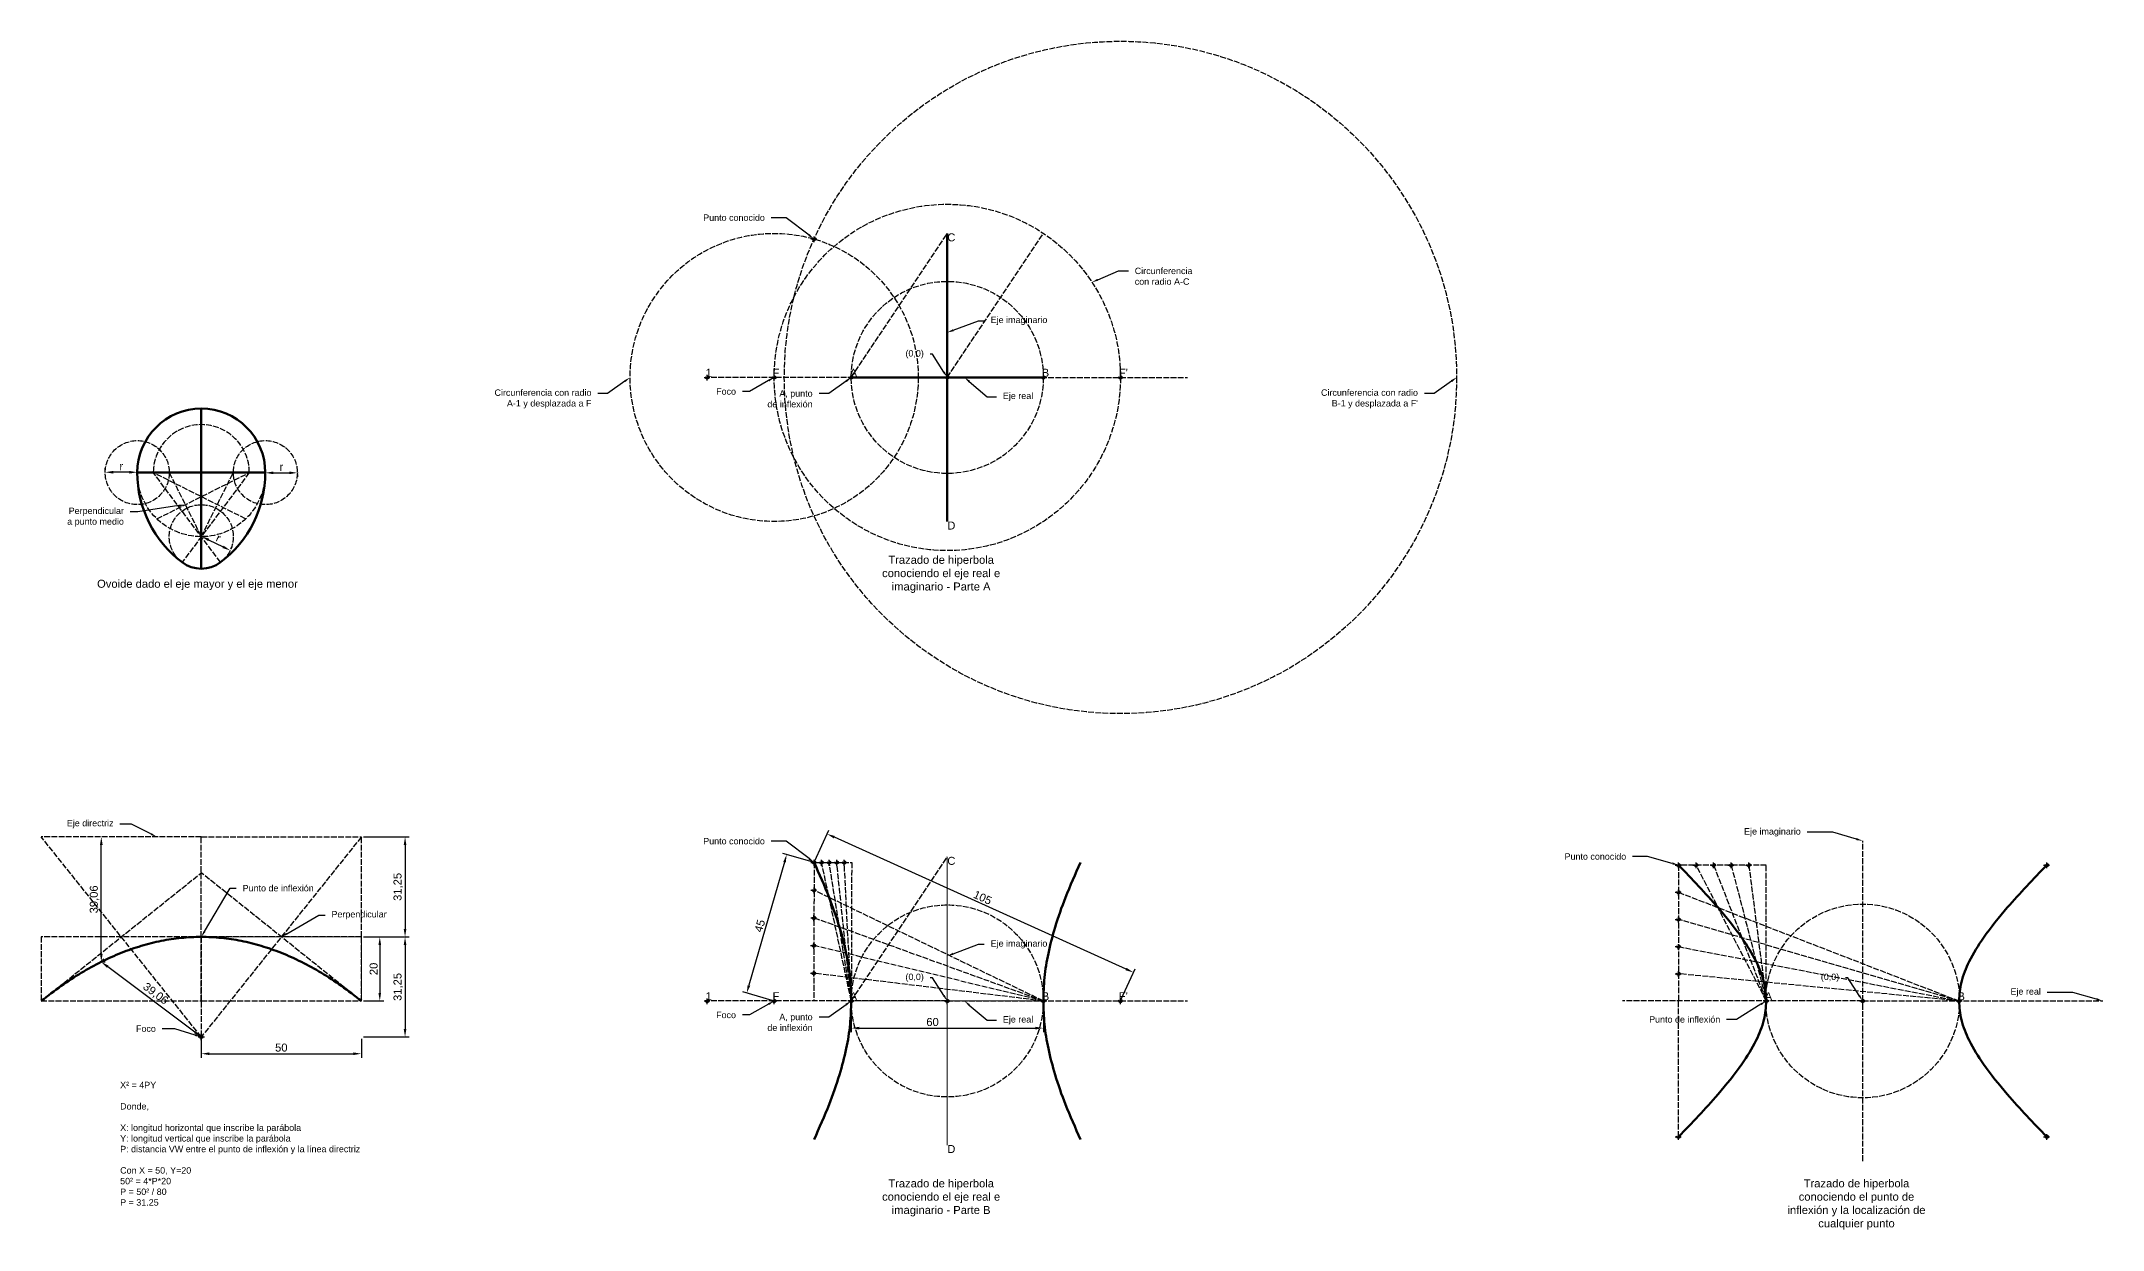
# Model space of a CAD drawing. Header units: millimetres. Extents: x 0 to 1270, y -338 to 350.
# Drawn here: x 626 to 1270, y -21 to 350 of the extents above; entities that cross this region are included whole.
import ezdxf
from ezdxf import colors
from ezdxf.entities.mleader import LeaderData, LeaderLine
from ezdxf.math import Vec2, Vec3

# ---------------------------------------------------------------- set-up
doc = ezdxf.new("R2010")
doc.units = ezdxf.units.MM
doc.header["$LTSCALE"] = 0.15
doc.header["$PDMODE"] = 34
doc.header["$PDSIZE"] = 1
doc.linetypes.add('ACAD_ISO02W100', pattern=[15, 12, -3])
doc.layers.add('0-Dimension', color=92, linetype='Continuous')
doc.layers.add('0-Sketch', color=2, linetype='ACAD_ISO02W100')
for name, color, linetype, lineweight in [('0-Grid', 254, 'Continuous', 15), ('0-Object', 7, 'Continuous', 50), ('0-Text', 4, 'Continuous', 20)]:
    doc.layers.add(name, color=color, linetype=linetype, lineweight=lineweight)
doc.layers.add('0-Hatch', color=251, linetype='Continuous', lineweight=0, transparency=0.5)
doc.styles.get("Standard").update_dxf_attribs({"font": 'arial.ttf'})
doc.dimstyles.new('ISO-25', dxfattribs={"dimtxt": 2.5, "dimasz": 2.5, "dimexe": 1.25, "dimexo": 0.625, "dimtad": 1, "dimtxsty": 'Standard', "dimcen": 2.5, "dimadec": 0, "dimazin": 0, "dimtfac": 1, "dimtmove": 0, "dimatfit": 3, "dimfxl": 1, "dimarcsym": 0})

# ---------------------------------------------------------------- blocks, each defined once
blk = doc.blocks.new('*D5')
at = {"layer": '0-Dimension', "color": 0, "lineweight": -2, "transparency": 16777216}
for p, q in [((695.59, 214.37), (695.59, 213.69)), ((698.09, 214.94), (703.09, 214.94)), ((705.59, 214.37), (705.59, 213.69))]:
    blk.add_line(p, q, dxfattribs=at)
at = {"layer": '0-Dimension', "color": 0, "transparency": 16777216}
for points in [[(698.09, 215.36), (698.09, 214.52), (695.59, 214.94)], [(703.09, 215.36), (703.09, 214.52), (705.59, 214.94)]]:
    blk.add_solid(points, dxfattribs=at)
at = {"layer": 'Defpoints', "color": 0, "transparency": 16777216}
for p in [(695.59, 215), (705.59, 215), (705.59, 214.94)]:
    blk.add_point(p, dxfattribs=at)
at = {"layer": '0-Dimension', "color": 0, "transparency": 16777216, "insert": (700.59, 216.81), "char_height": 2.5, "attachment_point": 5}
blk.add_mtext('r', dxfattribs=at)
blk = doc.blocks.new('*D6')
at = {"layer": '0-Dimension', "color": 0, "lineweight": -2, "transparency": 16777216}
for p, q in [((645.59, 215.62), (645.59, 216.37)), ((653.09, 215.12), (648.09, 215.12)), ((655.59, 215.62), (655.59, 216.37))]:
    blk.add_line(p, q, dxfattribs=at)
at = {"layer": '0-Dimension', "color": 0, "transparency": 16777216}
for points in [[(648.09, 215.54), (648.09, 214.7), (645.59, 215.12)], [(653.09, 215.54), (653.09, 214.7), (655.59, 215.12)]]:
    blk.add_solid(points, dxfattribs=at)
at = {"layer": 'Defpoints', "color": 0, "transparency": 16777216}
for p in [(645.59, 215.12), (645.59, 215), (655.59, 215)]:
    blk.add_point(p, dxfattribs=at)
at = {"layer": '0-Dimension', "color": 0, "transparency": 16777216, "insert": (650.59, 216.99), "char_height": 2.5, "attachment_point": 5}
blk.add_mtext('r', dxfattribs=at)
blk = doc.blocks.new('*D9')
at = {"layer": '0-Dimension', "color": 0, "lineweight": -2, "transparency": 16777216}
for p, q in [((726.21, 101.25), (740.49, 101.25)), ((739.24, 98.75), (739.24, 72.5)), ((726.21, 70), (740.49, 70))]:
    blk.add_line(p, q, dxfattribs=at)
at = {"layer": '0-Dimension', "color": 0, "transparency": 16777216}
for points in [[(738.82, 98.75), (739.65, 98.75), (739.24, 101.25)], [(738.82, 72.5), (739.65, 72.5), (739.24, 70)]]:
    blk.add_solid(points, dxfattribs=at)
at = {"layer": 'Defpoints', "color": 0, "transparency": 16777216}
for p in [(725.59, 101.25), (725.59, 70), (739.24, 70)]:
    blk.add_point(p, dxfattribs=at)
at = {"layer": '0-Dimension', "color": 0, "transparency": 16777216, "insert": (737.11, 85.62), "char_height": 2.5, "attachment_point": 5, "rotation": 90}
blk.add_mtext('31,25', dxfattribs=at)
blk = doc.blocks.new('*D10')
at = {"layer": '0-Dimension', "color": 0, "lineweight": -2, "transparency": 16777216}
for p, q in [((726.21, 70), (740.49, 70)), ((739.24, 67.5), (739.24, 41.25)), ((726.21, 38.75), (740.49, 38.75))]:
    blk.add_line(p, q, dxfattribs=at)
at = {"layer": '0-Dimension', "color": 0, "transparency": 16777216}
for points in [[(738.82, 67.5), (739.65, 67.5), (739.24, 70)], [(738.82, 41.25), (739.65, 41.25), (739.24, 38.75)]]:
    blk.add_solid(points, dxfattribs=at)
at = {"layer": 'Defpoints', "color": 0, "transparency": 16777216}
for p in [(725.59, 70), (725.59, 38.75), (739.24, 38.75)]:
    blk.add_point(p, dxfattribs=at)
at = {"layer": '0-Dimension', "color": 0, "transparency": 16777216, "insert": (737.11, 54.37), "char_height": 2.5, "attachment_point": 5, "rotation": 90}
blk.add_mtext('31,25', dxfattribs=at)
blk = doc.blocks.new('*D11')
at = {"layer": '0-Dimension', "color": 0, "lineweight": -2, "transparency": 16777216}
for p, q in [((726.21, 70), (732.59, 70)), ((731.34, 67.5), (731.34, 52.5)), ((726.21, 50), (732.59, 50))]:
    blk.add_line(p, q, dxfattribs=at)
at = {"layer": '0-Dimension', "color": 0, "transparency": 16777216}
for points in [[(730.92, 67.5), (731.75, 67.5), (731.34, 70)], [(730.92, 52.5), (731.75, 52.5), (731.34, 50)]]:
    blk.add_solid(points, dxfattribs=at)
at = {"layer": 'Defpoints', "color": 0, "transparency": 16777216}
for p in [(725.59, 70), (725.59, 50), (731.34, 50)]:
    blk.add_point(p, dxfattribs=at)
at = {"layer": '0-Dimension', "color": 0, "transparency": 16777216, "insert": (729.43, 60), "char_height": 2.5, "attachment_point": 5, "rotation": 90}
blk.add_mtext('20', dxfattribs=at)
blk = doc.blocks.new('*D12')
at = {"layer": '0-Dimension', "color": 0, "lineweight": -2, "transparency": 16777216}
for p, q in [((675.59, 38.12), (675.59, 32.27)), ((678.09, 33.52), (723.09, 33.52)), ((725.59, 38.12), (725.59, 32.27))]:
    blk.add_line(p, q, dxfattribs=at)
at = {"layer": '0-Dimension', "color": 0, "transparency": 16777216}
for points in [[(678.09, 33.93), (678.09, 33.1), (675.59, 33.52)], [(723.09, 33.93), (723.09, 33.1), (725.59, 33.52)]]:
    blk.add_solid(points, dxfattribs=at)
at = {"layer": 'Defpoints', "color": 0, "transparency": 16777216}
for p in [(675.59, 38.75), (725.59, 38.75), (725.59, 33.52)]:
    blk.add_point(p, dxfattribs=at)
at = {"layer": '0-Dimension', "color": 0, "transparency": 16777216, "insert": (700.59, 35.42), "char_height": 2.5, "attachment_point": 5}
blk.add_mtext('50', dxfattribs=at)
blk = doc.blocks.new('*D13')
at = {"layer": '0-Dimension', "color": 0, "lineweight": -2, "transparency": 16777216}
for p, q in [((644.73, 62.69), (645.1, 63.19)), ((673.59, 40.25), (646.35, 60.69)), ((675.96, 39.25), (676.34, 39.75))]:
    blk.add_line(p, q, dxfattribs=at)
at = {"layer": '0-Dimension', "color": 0, "transparency": 16777216}
for points in [[(646.6, 61.03), (646.1, 60.36), (644.35, 62.19)], [(673.84, 40.58), (673.34, 39.92), (675.59, 38.75)]]:
    blk.add_solid(points, dxfattribs=at)
at = {"layer": 'Defpoints', "color": 0, "transparency": 16777216}
for p in [(644.35, 62.19), (644.35, 62.19), (675.59, 38.75)]:
    blk.add_point(p, dxfattribs=at)
at = {"layer": '0-Dimension', "color": 0, "transparency": 16777216, "insert": (661.25, 52.17), "char_height": 2.5, "attachment_point": 5, "rotation": 323.11096}
blk.add_mtext('39,06', dxfattribs=at)
blk = doc.blocks.new('*D14')
at = {"layer": '0-Dimension', "color": 0, "lineweight": -2, "transparency": 16777216}
for p, q in [((643.78, 101.25), (643.1, 101.25)), ((644.35, 64.69), (644.35, 98.75)), ((644.98, 62.19), (645.6, 62.19))]:
    blk.add_line(p, q, dxfattribs=at)
at = {"layer": '0-Dimension', "color": 0, "transparency": 16777216}
for points in [[(643.94, 98.75), (644.77, 98.75), (644.35, 101.25)], [(643.94, 64.69), (644.77, 64.69), (644.35, 62.19)]]:
    blk.add_solid(points, dxfattribs=at)
at = {"layer": 'Defpoints', "color": 0, "transparency": 16777216}
for p in [(644.35, 101.25), (644.41, 101.25), (644.35, 62.19)]:
    blk.add_point(p, dxfattribs=at)
at = {"layer": '0-Dimension', "color": 0, "transparency": 16777216, "insert": (642.23, 81.72), "char_height": 2.5, "attachment_point": 5, "rotation": 90}
blk.add_mtext('39,06', dxfattribs=at)
blk = doc.blocks.new('*D15')
at = {"layer": '0-Dimension', "color": 0, "lineweight": -2, "transparency": 16777216}
for p, q in [((878.62, 49.37), (878.62, 40.26)), ((938.62, 49.37), (938.62, 40.26)), ((881.12, 41.51), (936.12, 41.51))]:
    blk.add_line(p, q, dxfattribs=at)
at = {"layer": '0-Dimension', "color": 0, "transparency": 16777216}
for points in [[(881.12, 41.93), (881.12, 41.09), (878.62, 41.51)], [(936.12, 41.93), (936.12, 41.09), (938.62, 41.51)]]:
    blk.add_solid(points, dxfattribs=at)
at = {"layer": 'Defpoints', "color": 0, "transparency": 16777216}
for p in [(878.62, 50), (938.62, 50), (938.62, 41.51)]:
    blk.add_point(p, dxfattribs=at)
at = {"layer": '0-Dimension', "color": 0, "transparency": 16777216, "insert": (904, 43.41), "char_height": 2.5, "attachment_point": 5}
blk.add_mtext('60', dxfattribs=at)
blk = doc.blocks.new('*D16')
at = {"layer": '0-Dimension', "color": 0, "lineweight": -2, "transparency": 16777216}
for p, q in [((867.27, 93.8), (871.56, 103.3)), ((964.45, 59.95), (873.33, 101.13)), ((962.96, 50.57), (967.25, 60.06))]:
    blk.add_line(p, q, dxfattribs=at)
at = {"layer": '0-Dimension', "color": 0, "transparency": 16777216}
for points in [[(873.5, 101.51), (873.15, 100.75), (871.05, 102.16)], [(964.63, 60.33), (964.28, 59.57), (966.73, 58.92)]]:
    blk.add_solid(points, dxfattribs=at)
at = {"layer": 'Defpoints', "color": 0, "transparency": 16777216}
for p in [(871.05, 102.16), (867.01, 93.23), (962.7, 50)]:
    blk.add_point(p, dxfattribs=at)
at = {"layer": '0-Dimension', "color": 0, "transparency": 16777216, "insert": (919.65, 82.28), "char_height": 2.5, "attachment_point": 5, "rotation": 335.68468}
blk.add_mtext('105', dxfattribs=at)
blk = doc.blocks.new('*D17')
at = {"layer": '0-Dimension', "color": 0, "lineweight": -2, "transparency": 16777216}
for p, q in [((857.75, 93.31), (846.66, 54.88)), ((866.41, 93.41), (857.24, 96.06)), ((853.93, 50.17), (844.76, 52.82))]:
    blk.add_line(p, q, dxfattribs=at)
at = {"layer": '0-Dimension', "color": 0, "transparency": 16777216}
for points in [[(857.35, 93.42), (858.15, 93.19), (858.45, 95.71)], [(846.26, 54.99), (847.06, 54.76), (845.96, 52.47)]]:
    blk.add_solid(points, dxfattribs=at)
at = {"layer": 'Defpoints', "color": 0, "transparency": 16777216}
for p in [(867.01, 93.23), (845.96, 52.47), (854.53, 50)]:
    blk.add_point(p, dxfattribs=at)
at = {"layer": '0-Dimension', "color": 0, "transparency": 16777216, "insert": (850.05, 73.45), "char_height": 2.5, "attachment_point": 5, "rotation": 73.89789}
blk.add_mtext('45', dxfattribs=at)
blk = doc.blocks.new('*D18')
at = {"layer": '0-Dimension', "color": 0, "lineweight": -2, "transparency": 16777216}
for p, q in [((675.86, 195.56), (676.18, 196.22)), ((677.89, 194), (682.38, 191.82)), ((684.86, 191.19), (685.18, 191.85))]:
    blk.add_line(p, q, dxfattribs=at)
at = {"layer": '0-Dimension', "color": 0, "transparency": 16777216}
for points in [[(678.07, 194.38), (677.7, 193.63), (675.64, 195.1)], [(682.56, 192.19), (682.2, 191.44), (684.63, 190.72)]]:
    blk.add_solid(points, dxfattribs=at)
at = {"layer": 'Defpoints', "color": 0, "transparency": 16777216}
for p in [(675.59, 195), (684.58, 190.62), (684.63, 190.72)]:
    blk.add_point(p, dxfattribs=at)
at = {"layer": '0-Dimension', "color": 0, "transparency": 16777216, "insert": (680.95, 194.6), "char_height": 2.5, "attachment_point": 5, "rotation": 334.05484}
blk.add_mtext('r', dxfattribs=at)

msp = doc.modelspace()

# ---------------------------------------------------------------- linework, layer by layer
at = {"layer": '0-Dimension'}
msp.add_point((675.59, 38.75), dxfattribs=at)
at = {"layer": '0-Grid', "color": 253}
msp.add_line((908.617, 5), (908.617, 95), dxfattribs=at)
at = {"layer": '0-Grid'}
msp.add_line((878.617, 50), (938.617, 50), dxfattribs=at)
at = {"layer": '0-Hatch'}
for p, q in [((675.59, 70), (725.59, 70)), ((725.59, 70), (725.59, 50))]:
    msp.add_line(p, q, dxfattribs=at)
at = {"layer": '0-Object'}
for p, q in [((908.617, 199.737), (908.617, 289.737)), ((878.617, 244.737), (938.617, 244.737)), ((675.59, 185), (675.59, 235)), ((655.59, 215), (695.59, 215))]:
    msp.add_line(p, q, dxfattribs=at)
for centre, radius, start, end in [((675.59, 215), 20, 0, 180), ((690.59, 215), 35, 180, 233.130102), ((660.59, 215), 35, 306.869898, 0), ((675.59, 195), 10, 233.130102, 306.869898)]:
    msp.add_arc(centre, radius, start, end, dxfattribs=at)
for points in [[(867.015, 93.235), (871.701, 82.311), (874.935, 73.054), (877.051, 64.852), (878.245, 57.279), (878.617, 50)], [(950.22, 93.235), (945.533, 82.311), (942.3, 73.054), (940.183, 64.852), (938.989, 57.279), (938.617, 50)], [(1137.018, 92.431), (1149.365, 79.162), (1156.8, 69.711), (1161.271, 62.275), (1163.682, 55.904), (1164.445, 50)], [(1252.069, 92.431), (1239.722, 79.162), (1232.287, 69.711), (1227.816, 62.275), (1225.405, 55.904), (1224.642, 50)], [(867.015, 6.765), (871.701, 17.689), (874.935, 26.946), (877.051, 35.148), (878.245, 42.721), (878.617, 50)], [(950.22, 6.765), (945.533, 17.689), (942.3, 26.946), (940.183, 35.148), (938.989, 42.721), (938.617, 50)], [(1137.018, 7.569), (1149.365, 20.838), (1156.8, 30.289), (1161.271, 37.725), (1163.682, 44.096), (1164.445, 50)], [(1252.069, 7.569), (1239.722, 20.838), (1232.287, 30.289), (1227.816, 37.725), (1225.405, 44.096), (1224.642, 50)]]:
    msp.add_spline(points, degree=3, dxfattribs=at)
msp.add_open_spline([(625.59, 50), (675.59, 90), (725.59, 50)], degree=2, dxfattribs=at)
at = {"layer": '0-Sketch'}
for p, q in [((878.617, 244.737), (908.617, 289.737)), ((908.617, 244.737), (938.617, 289.737)), ((908.617, 244.737), (833.617, 244.737)), ((908.617, 244.737), (983.617, 244.737)), ((689.442, 200.574), (660.59, 215)), ((681.59, 187), (660.59, 215)), ((661.738, 200.574), (690.59, 215)), ((690.59, 215), (669.59, 187)), ((675.59, 101.25), (625.59, 101.25)), ((675.59, 38.75), (625.59, 101.25)), ((675.59, 70), (675.59, 101.25)), ((675.59, 101.25), (725.59, 101.25)), ((725.59, 101.25), (675.59, 38.75)), ((725.59, 70), (725.59, 101.25)), ((1194.544, 50), (1194.544, 100)), ((867.015, 93.235), (866.876, 50)), ((867.015, 93.235), (878.755, 93.235)), ((878.617, 50), (869.363, 93.235)), ((878.617, 50), (871.711, 93.235)), ((878.617, 50), (874.059, 93.235)), ((878.617, 50), (876.407, 93.235)), ((878.617, 50), (908.617, 95)), ((878.755, 93.235), (878.617, 50)), ((1137.018, 92.431), (1137.018, 50)), ((1164.445, 92.431), (1137.018, 92.431)), ((1164.445, 50), (1142.503, 92.431)), ((1147.989, 92.431), (1164.445, 50)), ((1153.474, 92.431), (1164.445, 50)), ((1158.96, 92.431), (1164.445, 50)), ((1164.445, 50), (1164.445, 92.431)), ((625.59, 50), (675.59, 90)), ((725.59, 50), (675.59, 90)), ((938.617, 50), (866.987, 84.588)), ((1137.018, 83.945), (1224.642, 50)), ((938.617, 50), (866.959, 75.941)), ((1224.642, 50), (1137.018, 75.459)), ((675.59, 70), (675.59, 38.75)), ((938.617, 50), (866.932, 67.294)), ((1137.018, 66.972), (1224.642, 50)), ((938.617, 50), (866.904, 58.647)), ((1224.642, 50), (1137.018, 58.486)), ((908.617, 50), (833.617, 50)), ((908.617, 50), (983.617, 50)), ((1194.544, 50), (1119.544, 50)), ((1137.018, 7.569), (1137.018, 50)), ((1194.544, 0), (1194.544, 50)), ((1194.544, 50), (1269.544, 50))]:
    msp.add_line(p, q, dxfattribs=at)
at = {"layer": '0-Sketch', "color": 253}
for p, q in [((665.59, 215), (675.59, 195)), ((675.59, 195), (685.59, 215))]:
    msp.add_line(p, q, dxfattribs=at)
at = {"layer": '0-Sketch'}
for points in [[(625.59, 50), (675.59, 50), (675.59, 70), (625.59, 70)], [(675.59, 50), (725.59, 50), (725.59, 70), (675.59, 70)]]:
    msp.add_lwpolyline(points, close=True, dxfattribs=at)
for centre, radius in [((962.7, 244.737), 105), ((908.617, 244.737), 54.083), ((854.534, 244.737), 45), ((908.617, 244.737), 30), ((675.59, 215), 20), ((655.59, 215), 10), ((695.59, 215), 10), ((675.59, 195), 10), ((908.617, 50), 30), ((1194.544, 50), 30.258)]:
    msp.add_circle(centre, radius, dxfattribs=at)
msp.add_arc((675.59, 215), 15, 0, 180, dxfattribs=at)
for p in [(867.015, 287.971), (833.617, 244.737), (854.534, 244.737), (878.617, 244.737), (908.617, 244.737), (938.617, 244.737), (962.7, 244.737), (867.015, 93.235), (869.363, 93.235), (871.711, 93.235), (874.059, 93.235), (876.407, 93.235), (1137.018, 92.431), (1142.503, 92.431), (1147.989, 92.431), (1153.474, 92.431), (1158.96, 92.431), (1252.069, 92.431), (866.987, 84.588), (1137.018, 83.945), (866.959, 75.941), (1137.018, 75.459), (866.932, 67.294), (1137.018, 66.972), (866.904, 58.647), (1137.018, 58.486), (833.617, 50), (854.534, 50), (878.617, 50), (908.617, 50), (938.617, 50), (962.7, 50), (1164.445, 50), (1194.544, 50), (1224.642, 50), (1137.018, 7.569), (1252.069, 7.569)]:
    msp.add_point(p, dxfattribs=at)

# ---------------------------------------------------------------- texts
at = {"layer": '0-Text', "attachment_point": 1}
for s, width, heights, insert, char_height in [('C', 5.9378, [0], (908.617, 289.737), 2.5), ('1', 5.9378, [0], (833.114, 247.444), 2.5), ('F', 5.9378, [0], (854.031, 247.444), 2.5), ('A', 5.9378, [0], (878.114, 247.444), 2.5), ('B', 5.9378, [0], (938.114, 247.444), 2.5), ("F'", 5.9378, [0], (962.197, 247.444), 2.5), ('D', 5.9378, [0], (908.617, 199.737), 2.5), ('\\pxqc;Trazado de hiperbola conociendo el eje real e imaginario - Parte A', 47.8889, [0], (882.744, 189.026), 2.5), ('\\pxqc;Ovoide dado el eje mayor y el eje menor', 66.00304, [0], (641.388, 181.547), 2.5), ('C', 5.9378, [0], (908.617, 95), 2.5), ('1', 5.9378, [0], (833.114, 52.708), 2.5), ('F', 5.9378, [0], (854.031, 52.708), 2.5), ('A', 5.9378, [0], (878.114, 52.708), 2.5), ('B', 5.9378, [0], (938.114, 52.708), 2.5), ("F'", 5.9378, [0], (962.197, 52.708), 2.5), ('A', 5.9378, [0], (1163.942, 52.708), 2.5), ('B', 5.9378, [0], (1224.139, 52.708), 2.5), ('X² = 4PY\\P\\PDonde,\\P\\P\\pxt6,8;X: longitud horizontal que inscribe la parábola\\PY: longitud vertical que inscribe la parábola\\PP: distancia VW entre el punto de inflexión y la línea directriz\\P\\PCon X = 50, Y=20\\P50² = 4*P*20\\PP = 50² / 80\\PP = 31.25', 78.87673, [39.694], (650.24, 24.75), 2), ('D', 5.9378, [0], (908.617, 5), 2.5), ('\\pxqc;Trazado de hiperbola conociendo el eje real e imaginario - Parte B', 47.8889, [0], (882.744, -5.711), 2.5), ('\\pxqc;Trazado de hiperbola conociendo el punto de inflexión y la localización de cualquier punto', 47.8889, [0], (1168.671, -5.711), 2.5)]:
    msp.add_mtext_dynamic_manual_height_columns(s, width=width, gutter_width=12.5, heights=heights, dxfattribs=dict(at, insert=insert, char_height=char_height))

# ---------------------------------------------------------------- dimensions: what is measured, and where the dimension line sits
at = {"layer": '0-Dimension'}
for base, p1, p2, picture, middle in [((645.59, 215.12), (655.59, 215), (645.59, 215), '*D6', (650.59, 216.995)), ((705.59, 214.94), (695.59, 215), (705.59, 215), '*D5', (700.59, 216.815))]:
    dim = msp.add_linear_dim(base=base, p1=p1, p2=p2, text='r', dimstyle='ISO-25', dxfattribs=at)
    dim.commit()
    dim.dimension.update_dxf_attribs({"geometry": picture, "text_midpoint": middle})
dim = msp.add_aligned_dim(p1=(675.59, 195), p2=(684.582, 190.625), distance=0.108, text='r', dimstyle='ISO-25', dxfattribs=at)
dim.commit()
dim.dimension.update_dxf_attribs({"geometry": '*D18', "text_midpoint": (680.954, 194.596)})
for base, p1, p2, angle, picture, middle in [((871.047, 102.159), (962.7, 50), (867.015, 93.235), 155.684676, '*D16', (918.867, 80.552)), ((845.964, 52.474), (867.015, 93.235), (854.534, 50), 253.897886, '*D17', (851.869, 72.926))]:
    dim = msp.add_linear_dim(base=base, p1=p1, p2=p2, angle=angle, dimstyle='ISO-25', dxfattribs=at)
    dim.commit()
    dim.dimension.update_dxf_attribs({"geometry": picture, "text_midpoint": middle, "dimtype": 161})
for base, p1, p2, picture, middle in [((644.353, 101.25), (644.353, 62.194), (644.409, 101.25), '*D14', (642.225, 81.722)), ((739.238, 70), (725.59, 101.25), (725.59, 70), '*D9', (737.11, 85.625))]:
    dim = msp.add_linear_dim(base=base, p1=p1, p2=p2, angle=90, dimstyle='ISO-25', dxfattribs=at)
    dim.commit()
    dim.dimension.update_dxf_attribs({"geometry": picture, "text_midpoint": middle})
dim = msp.add_linear_dim(base=(739.238, 38.75), p1=(725.59, 70), p2=(725.59, 38.75), angle=90, dimstyle='ISO-25', override={"dimtmove": 1}, dxfattribs=at)
dim.commit()
dim.dimension.update_dxf_attribs({"geometry": '*D10', "text_midpoint": (737.11, 54.375)})
for p1, p2, distance, picture, middle in [((725.59, 70), (725.59, 50), 5.746, '*D11', (729.434, 60)), ((675.59, 38.75), (644.353, 62.194), 0, '*D13', (661.248, 52.173))]:
    dim = msp.add_aligned_dim(p1=p1, p2=p2, distance=distance, dimstyle='ISO-25', dxfattribs=at)
    dim.commit()
    dim.dimension.update_dxf_attribs({"geometry": picture, "text_midpoint": middle})
dim = msp.add_linear_dim(base=(938.617, 41.511), p1=(878.617, 50), p2=(938.617, 50), dimstyle='ISO-25', dxfattribs=at)
dim.commit()
dim.dimension.update_dxf_attribs({"geometry": '*D15', "text_midpoint": (904.005, 41.511), "dimtype": 160})
dim = msp.add_linear_dim(base=(725.59, 33.515), p1=(675.59, 38.75), p2=(725.59, 38.75), dimstyle='ISO-25', dxfattribs=at)
dim.commit()
dim.dimension.update_dxf_attribs({"geometry": '*D12', "text_midpoint": (700.59, 35.416)})

# ---------------------------------------------------------------- leaders
ml = msp.add_multileader_mtext('Standard', dxfattribs=at)
ml.set_content('Punto conocido', color=256)
ml.set_leader_properties()
ml.build(insert=Vec2(0, 0))
ml.multileader.update_dxf_attribs({"arrow_head_size": 2})
ctx = ml.context
ctx.base_point, ctx.char_height, ctx.arrow_head_size, ctx.plane_origin = Vec3(830.686, 294.626), 2, 2, Vec3(867.015, 287.971)
ctx.text_align_type = 2
notes = []
notes.append((ctx, [(0, (1, 1, 0), (858.271, 294.626), (-1, 0), 4.643, [(0, [(867.015, 287.971)], 0, [])])]))
ctx.mtext.insert, ctx.mtext.alignment, ctx.mtext.flow_direction = Vec3(851.629, 295.643), 3, 5
ml = msp.add_multileader_mtext('Standard', dxfattribs=at)
ml.set_content('Circunferencia \\Pcon radio A-C', color=256)
ml.set_leader_properties()
ml.build(insert=Vec2(0, 0))
ml.multileader.update_dxf_attribs({"arrow_head_size": 2})
ctx = ml.context
ctx.base_point, ctx.char_height, ctx.arrow_head_size, ctx.plane_origin = Vec3(965.172, 277.994), 2, 2, Vec3(953.701, 274.462)
notes.append((ctx, [(1, (1, 1, 0), (962.123, 277.994), (1, 0), 3.049, [(0, [(953.799, 274.462)], 0, [])])]))
ctx.mtext.insert, ctx.mtext.width, ctx.mtext.defined_height, ctx.mtext.flow_direction = Vec3(967.172, 279.011), 59.27209, 4.312, 5
ml = msp.add_multileader_mtext('Standard', dxfattribs=at)
ml.set_content('Eje imaginario', color=256)
ml.set_leader_properties()
ml.build(insert=Vec2(0, 0))
ml.multileader.update_dxf_attribs({"arrow_head_size": 2})
ctx = ml.context
ctx.base_point, ctx.char_height, ctx.arrow_head_size, ctx.plane_origin = Vec3(920.169, 262.419), 2, 2, Vec3(908.617, 294.737)
notes.append((ctx, [(1, (1, 1, 0), (918.358, 262.419), (1, 0), 1.811, [(0, [(908.617, 258.777)], 0, [])])]))
ctx.mtext.insert, ctx.mtext.flow_direction = Vec3(922.169, 263.713), 5
ml = msp.add_multileader_mtext('Standard', dxfattribs=at)
ml.set_content('(0,0)', color=256)
ml.set_leader_properties()
ml.build(insert=Vec2(0, 0))
ml.multileader.update_dxf_attribs({"arrow_head_size": 2})
ctx = ml.context
ctx.base_point, ctx.char_height, ctx.arrow_head_size, ctx.plane_origin = Vec3(893.814, 251.968), 2, 2, Vec3(910.641, 243.691)
ctx.text_align_type = 2
notes.append((ctx, [(0, (1, 1, 0), (903.988, 251.968), (-1, 0), 0.699, [(0, [(908.617, 244.737)], 0, [])])]))
ctx.mtext.insert, ctx.mtext.width, ctx.mtext.alignment, ctx.mtext.flow_direction = Vec3(901.289, 253.262), 6.92889, 3, 5
ml = msp.add_multileader_mtext('Standard', dxfattribs=at)
ml.set_content('Circunferencia con radio A-1 y desplazada a F', color=256)
ml.set_leader_properties()
ml.build(insert=Vec2(0, 0))
ml.multileader.update_dxf_attribs({"arrow_head_size": 2})
ctx = ml.context
ctx.base_point, ctx.char_height, ctx.arrow_head_size, ctx.plane_origin = Vec3(765.42, 239.699), 2, 2, Vec3(809.435, 244.737)
ctx.text_align_type = 2
notes.append((ctx, [(0, (1, 1, 0), (802.509, 239.699), (-1, 0), 3.049, [(0, [(809.534, 244.737)], 0, [])])]))
ctx.mtext.insert, ctx.mtext.width, ctx.mtext.alignment, ctx.mtext.flow_direction = Vec3(797.461, 240.993), 31.1816, 3, 5
ml = msp.add_multileader_mtext('Standard', dxfattribs=at)
ml.set_content('Foco', color=256)
ml.set_leader_properties()
ml.build(insert=Vec2(0, 0))
ml.multileader.update_dxf_attribs({"arrow_head_size": 2})
ctx = ml.context
ctx.base_point, ctx.char_height, ctx.arrow_head_size, ctx.plane_origin = Vec3(834.735, 240.346), 2, 2, Vec3(924.179, 244.737)
ctx.text_align_type = 2
notes.append((ctx, [(0, (1, 1, 0), (846.813, 240.346), (-1, 0), 2.199, [(0, [(854.534, 244.737)], 0, [])])]))
ctx.mtext.insert, ctx.mtext.alignment, ctx.mtext.flow_direction = Vec3(842.614, 241.362), 3, 5
ml = msp.add_multileader_mtext('Standard', dxfattribs=at)
ml.set_content('A, punto\\Pde inflexión', color=256)
ml.set_leader_properties()
ml.build(insert=Vec2(0, 0))
ml.multileader.update_dxf_attribs({"arrow_head_size": 2})
ctx = ml.context
ctx.base_point, ctx.char_height, ctx.arrow_head_size, ctx.plane_origin = Vec3(850.697, 239.699), 2, 2, Vec3(878.519, 244.737)
ctx.text_align_type = 2
notes.append((ctx, [(0, (1, 1, 0), (871.593, 239.699), (-1, 0), 3.049, [(0, [(878.617, 244.737)], 0, [])])]))
ctx.mtext.insert, ctx.mtext.width, ctx.mtext.alignment, ctx.mtext.flow_direction = Vec3(866.544, 240.715), 15.39274, 3, 5
ml = msp.add_multileader_mtext('Standard', dxfattribs=at)
ml.set_content('Eje real', color=256)
ml.set_leader_properties()
ml.build(insert=Vec2(0, 0))
ml.multileader.update_dxf_attribs({"arrow_head_size": 2})
ctx = ml.context
ctx.base_point, ctx.char_height, ctx.arrow_head_size, ctx.plane_origin = Vec3(923.983, 238.692), 2, 2, Vec3(983.617, 244.737)
notes.append((ctx, [(1, (1, 1, 0), (921.027, 238.692), (1, 0), 2.956, [(0, [(913.972, 244.737)], 0, [])])]))
ctx.mtext.insert, ctx.mtext.flow_direction = Vec3(925.983, 239.986), 5
ml = msp.add_multileader_mtext('Standard', dxfattribs=at)
ml.set_content("Circunferencia con radio B-1 y desplazada a F'", color=256)
ml.set_leader_properties()
ml.build(insert=Vec2(0, 0))
ml.multileader.update_dxf_attribs({"arrow_head_size": 2})
ctx = ml.context
ctx.base_point, ctx.char_height, ctx.arrow_head_size, ctx.plane_origin = Vec3(1023.586, 239.699), 2, 2, Vec3(1067.602, 244.737)
ctx.text_align_type = 2
notes.append((ctx, [(0, (1, 1, 0), (1060.676, 239.699), (-1, 0), 3.049, [(0, [(1067.7, 244.737)], 0, [])])]))
ctx.mtext.insert, ctx.mtext.width, ctx.mtext.alignment, ctx.mtext.flow_direction = Vec3(1055.627, 240.993), 31.1816, 3, 5
ml = msp.add_multileader_mtext('Standard', dxfattribs=at)
ml.set_content('Perpendicular \\Pa punto medio', color=256)
ml.set_leader_properties()
ml.build(insert=Vec2(0, 0))
ml.multileader.update_dxf_attribs({"arrow_head_size": 2})
ctx = ml.context
ctx.base_point, ctx.char_height, ctx.arrow_head_size, ctx.plane_origin = Vec3(631.904, 202.8), 2, 2, Vec3(670.59, 205)
ctx.text_align_type = 2
notes.append((ctx, [(0, (1, 1, 0), (655.814, 202.8), (-1, 0), 2.407, [(0, [(670.59, 205)], 0, [])])]))
ctx.mtext.insert, ctx.mtext.alignment, ctx.mtext.flow_direction = Vec3(651.407, 204.078), 3, 5
ml = msp.add_multileader_mtext('Standard', dxfattribs=at)
ml.set_content('Eje directriz', color=256)
ml.set_leader_properties()
ml.build(insert=Vec2(0, 0))
ml.multileader.update_dxf_attribs({"arrow_head_size": 2})
ctx = ml.context
ctx.base_point, ctx.char_height, ctx.arrow_head_size, ctx.plane_origin = Vec3(631.868, 105.24), 2, 2, Vec3(661.653, 102.192)
ctx.text_align_type = 2
notes.append((ctx, [(0, (1, 1, 0), (653.743, 105.24), (-1, 0), 3.561, [(0, [(661.653, 101.25)], 0, [])])]))
ctx.mtext.insert, ctx.mtext.alignment, ctx.mtext.flow_direction = Vec3(648.182, 106.534), 3, 5
ml = msp.add_multileader_mtext('Standard', dxfattribs=at)
ml.set_content('Eje imaginario', color=256)
ml.set_leader_properties()
ml.build(insert=Vec2(0, 0))
ml.multileader.update_dxf_attribs({"arrow_head_size": 2})
ctx = ml.context
ctx.base_point, ctx.char_height, ctx.arrow_head_size, ctx.plane_origin = Vec3(1155.827, 102.667), 2, 2, Vec3(1194.544, 100)
ctx.text_align_type = 2
notes.append((ctx, [(0, (1, 1, 0), (1185.206, 102.667), (-1, 0), 8, [(0, [(1194.544, 100)], 0, [])])]))
ctx.mtext.insert, ctx.mtext.alignment, ctx.mtext.flow_direction = Vec3(1175.206, 103.961), 3, 5
ml = msp.add_multileader_mtext('Standard', dxfattribs=at)
ml.set_content('Punto conocido', color=256)
ml.set_leader_properties()
ml.build(insert=Vec2(0, 0))
ml.multileader.update_dxf_attribs({"arrow_head_size": 2})
ctx = ml.context
ctx.base_point, ctx.char_height, ctx.arrow_head_size, ctx.plane_origin = Vec3(830.686, 99.889), 2, 2, Vec3(867.015, 93.235)
ctx.text_align_type = 2
notes.append((ctx, [(0, (1, 1, 0), (858.271, 99.889), (-1, 0), 4.643, [(0, [(867.015, 93.235)], 0, [])])]))
ctx.mtext.insert, ctx.mtext.alignment, ctx.mtext.flow_direction = Vec3(851.629, 100.906), 3, 5
ml = msp.add_multileader_mtext('Standard', dxfattribs=at)
ml.set_content('Punto conocido', color=256)
ml.set_leader_properties()
ml.build(insert=Vec2(0, 0))
ml.multileader.update_dxf_attribs({"arrow_head_size": 2})
ctx = ml.context
ctx.base_point, ctx.char_height, ctx.arrow_head_size, ctx.plane_origin = Vec3(1099.738, 95.098), 2, 2, Vec3(1137.018, 92.431)
ctx.text_align_type = 2
notes.append((ctx, [(0, (1, 1, 0), (1127.323, 95.098), (-1, 0), 4.643, [(0, [(1137.018, 92.431)], 0, [])])]))
ctx.mtext.insert, ctx.mtext.alignment, ctx.mtext.flow_direction = Vec3(1120.68, 96.115), 3, 5
ml = msp.add_multileader_mtext('Standard', dxfattribs=at)
ml.set_content('Punto de inflexión', color=256)
ml.set_leader_properties()
ml.build(insert=Vec2(0, 0))
ml.multileader.update_dxf_attribs({"arrow_head_size": 2})
ctx = ml.context
ctx.base_point, ctx.char_height, ctx.arrow_head_size, ctx.plane_origin = Vec3(686.503, 85.205), 2, 2, Vec3(623.422, 71.584)
notes.append((ctx, [(1, (1, 1, 0), (684.571, 85.205), (1, 0), 1.932, [(0, [(675.59, 70)], 0, [])])]))
ctx.mtext.insert, ctx.mtext.flow_direction = Vec3(688.503, 86.221), 5
ml = msp.add_multileader_mtext('Standard', dxfattribs=at)
ml.set_content('Perpendicular', color=256)
ml.set_leader_properties()
ml.build(insert=Vec2(0, 0))
ml.multileader.update_dxf_attribs({"arrow_head_size": 2})
ctx = ml.context
ctx.base_point, ctx.char_height, ctx.arrow_head_size, ctx.plane_origin = Vec3(714.251, 76.803), 2, 2, Vec3(648.422, 71.584)
notes.append((ctx, [(1, (1, 1, 0), (712.318, 76.803), (1, 0), 1.932, [(0, [(700.59, 70)], 0, [])])]))
ctx.mtext.insert, ctx.mtext.flow_direction = Vec3(716.251, 78.081), 5
ml = msp.add_multileader_mtext('Standard', dxfattribs=at)
ml.set_content('Eje imaginario', color=256)
ml.set_leader_properties()
ml.build(insert=Vec2(0, 0))
ml.multileader.update_dxf_attribs({"arrow_head_size": 2})
ctx = ml.context
ctx.base_point, ctx.char_height, ctx.arrow_head_size, ctx.plane_origin = Vec3(920.169, 67.682), 2, 2, Vec3(908.617, 100)
notes.append((ctx, [(1, (1, 1, 0), (918.358, 67.682), (1, 0), 1.811, [(0, [(908.617, 64.041)], 0, [])])]))
ctx.mtext.insert, ctx.mtext.flow_direction = Vec3(922.169, 68.976), 5
ml = msp.add_multileader_mtext('Standard', dxfattribs=at)
ml.set_content('(0,0)', color=256)
ml.set_leader_properties()
ml.build(insert=Vec2(0, 0))
ml.multileader.update_dxf_attribs({"arrow_head_size": 2})
ctx = ml.context
ctx.base_point, ctx.char_height, ctx.arrow_head_size, ctx.plane_origin = Vec3(893.814, 57.231), 2, 2, Vec3(910.641, 48.954)
ctx.text_align_type = 2
notes.append((ctx, [(0, (1, 1, 0), (903.988, 57.231), (-1, 0), 0.699, [(0, [(908.617, 50)], 0, [])])]))
ctx.mtext.insert, ctx.mtext.width, ctx.mtext.alignment, ctx.mtext.flow_direction = Vec3(901.289, 58.525), 6.92889, 3, 5
ml = msp.add_multileader_mtext('Standard', dxfattribs=at)
ml.set_content('(0,0)', color=256)
ml.set_leader_properties()
ml.build(insert=Vec2(0, 0))
ml.multileader.update_dxf_attribs({"arrow_head_size": 2})
ctx = ml.context
ctx.base_point, ctx.char_height, ctx.arrow_head_size, ctx.plane_origin = Vec3(1179.741, 57.231), 2, 2, Vec3(1196.568, 48.954)
ctx.text_align_type = 2
notes.append((ctx, [(0, (1, 1, 0), (1189.914, 57.231), (-1, 0), 0.699, [(0, [(1194.544, 50)], 0, [])])]))
ctx.mtext.insert, ctx.mtext.width, ctx.mtext.alignment, ctx.mtext.flow_direction = Vec3(1187.216, 58.525), 6.92889, 3, 5
ml = msp.add_multileader_mtext('Standard', dxfattribs=at)
ml.set_content('Eje real', color=256)
ml.set_leader_properties()
ml.build(insert=Vec2(0, 0))
ml.multileader.update_dxf_attribs({"arrow_head_size": 2})
ctx = ml.context
ctx.base_point, ctx.char_height, ctx.arrow_head_size, ctx.plane_origin = Vec3(1239.15, 52.667), 2, 2, Vec3(1269.544, 50)
ctx.text_align_type = 2
notes.append((ctx, [(0, (1, 1, 0), (1260.206, 52.667), (-1, 0), 8, [(0, [(1269.544, 50)], 0, [])])]))
ctx.mtext.insert, ctx.mtext.alignment, ctx.mtext.flow_direction = Vec3(1250.206, 53.961), 3, 5
ml = msp.add_multileader_mtext('Standard', dxfattribs=at)
ml.set_content('Foco', color=256)
ml.set_leader_properties()
ml.build(insert=Vec2(0, 0))
ml.multileader.update_dxf_attribs({"arrow_head_size": 2})
ctx = ml.context
ctx.base_point, ctx.char_height, ctx.arrow_head_size, ctx.plane_origin = Vec3(834.735, 45.609), 2, 2, Vec3(924.179, 50)
ctx.text_align_type = 2
notes.append((ctx, [(0, (1, 1, 0), (846.813, 45.609), (-1, 0), 2.199, [(0, [(854.534, 50)], 0, [])])]))
ctx.mtext.insert, ctx.mtext.alignment, ctx.mtext.flow_direction = Vec3(842.614, 46.625), 3, 5
ml = msp.add_multileader_mtext('Standard', dxfattribs=at)
ml.set_content('A, punto\\Pde inflexión', color=256)
ml.set_leader_properties()
ml.build(insert=Vec2(0, 0))
ml.multileader.update_dxf_attribs({"arrow_head_size": 2})
ctx = ml.context
ctx.base_point, ctx.char_height, ctx.arrow_head_size, ctx.plane_origin = Vec3(850.697, 44.962), 2, 2, Vec3(878.519, 50)
ctx.text_align_type = 2
notes.append((ctx, [(0, (1, 1, 0), (871.593, 44.962), (-1, 0), 3.049, [(0, [(878.617, 50)], 0, [])])]))
ctx.mtext.insert, ctx.mtext.width, ctx.mtext.alignment, ctx.mtext.flow_direction = Vec3(866.544, 45.978), 15.39274, 3, 5
ml = msp.add_multileader_mtext('Standard', dxfattribs=at)
ml.set_content('Eje real', color=256)
ml.set_leader_properties()
ml.build(insert=Vec2(0, 0))
ml.multileader.update_dxf_attribs({"arrow_head_size": 2})
ctx = ml.context
ctx.base_point, ctx.char_height, ctx.arrow_head_size, ctx.plane_origin = Vec3(923.983, 43.955), 2, 2, Vec3(983.617, 50)
notes.append((ctx, [(1, (1, 1, 0), (921.027, 43.955), (1, 0), 2.956, [(0, [(913.972, 50)], 0, [])])]))
ctx.mtext.insert, ctx.mtext.flow_direction = Vec3(925.983, 45.249), 5
ml = msp.add_multileader_mtext('Standard', dxfattribs=at)
ml.set_content('Punto de inflexión', color=256)
ml.set_leader_properties()
ml.build(insert=Vec2(0, 0))
ml.multileader.update_dxf_attribs({"arrow_head_size": 2})
ctx = ml.context
ctx.base_point, ctx.char_height, ctx.arrow_head_size, ctx.plane_origin = Vec3(1126.254, 44.217), 2, 2, Vec3(1164.445, 50)
ctx.text_align_type = 2
notes.append((ctx, [(0, (1, 1, 0), (1155.108, 44.217), (-1, 0), 3.049, [(0, [(1164.445, 50)], 0, [])])]))
ctx.mtext.insert, ctx.mtext.width, ctx.mtext.alignment, ctx.mtext.flow_direction = Vec3(1150.059, 45.233), 27.2045, 3, 5
ml = msp.add_multileader_mtext('Standard', dxfattribs=at)
ml.set_content('Foco', color=256)
ml.set_leader_properties()
ml.build(insert=Vec2(0, 0))
ml.multileader.update_dxf_attribs({"arrow_head_size": 2})
ctx = ml.context
ctx.base_point, ctx.char_height, ctx.arrow_head_size, ctx.plane_origin = Vec3(653.52, 41.325), 2, 2, Vec3(675.59, 50)
ctx.text_align_type = 2
notes.append((ctx, [(0, (1, 1, 0), (667.371, 41.325), (-1, 0), 3.972, [(0, [(675.59, 38.75)], 0, [])])]))
ctx.mtext.insert, ctx.mtext.alignment, ctx.mtext.flow_direction = Vec3(661.399, 42.342), 3, 5
for ctx, leaders in notes:
    for number, flags, end, landing, length, lines in leaders:
        leader = LeaderData()
        leader.index, (leader.has_last_leader_line, leader.has_dogleg_vector, leader.attachment_direction) = number, flags
        leader.last_leader_point, leader.dogleg_vector, leader.dogleg_length = Vec3(end), Vec3(landing), length
        for number, points, colour, breaks in lines:
            line = LeaderLine()
            line.index, line.vertices, line.color, line.breaks = number, Vec3.list(points), colors.encode_raw_color(colour), breaks
            leader.lines.append(line)
        ctx.leaders.append(leader)

doc.saveas('drawing.dxf')
